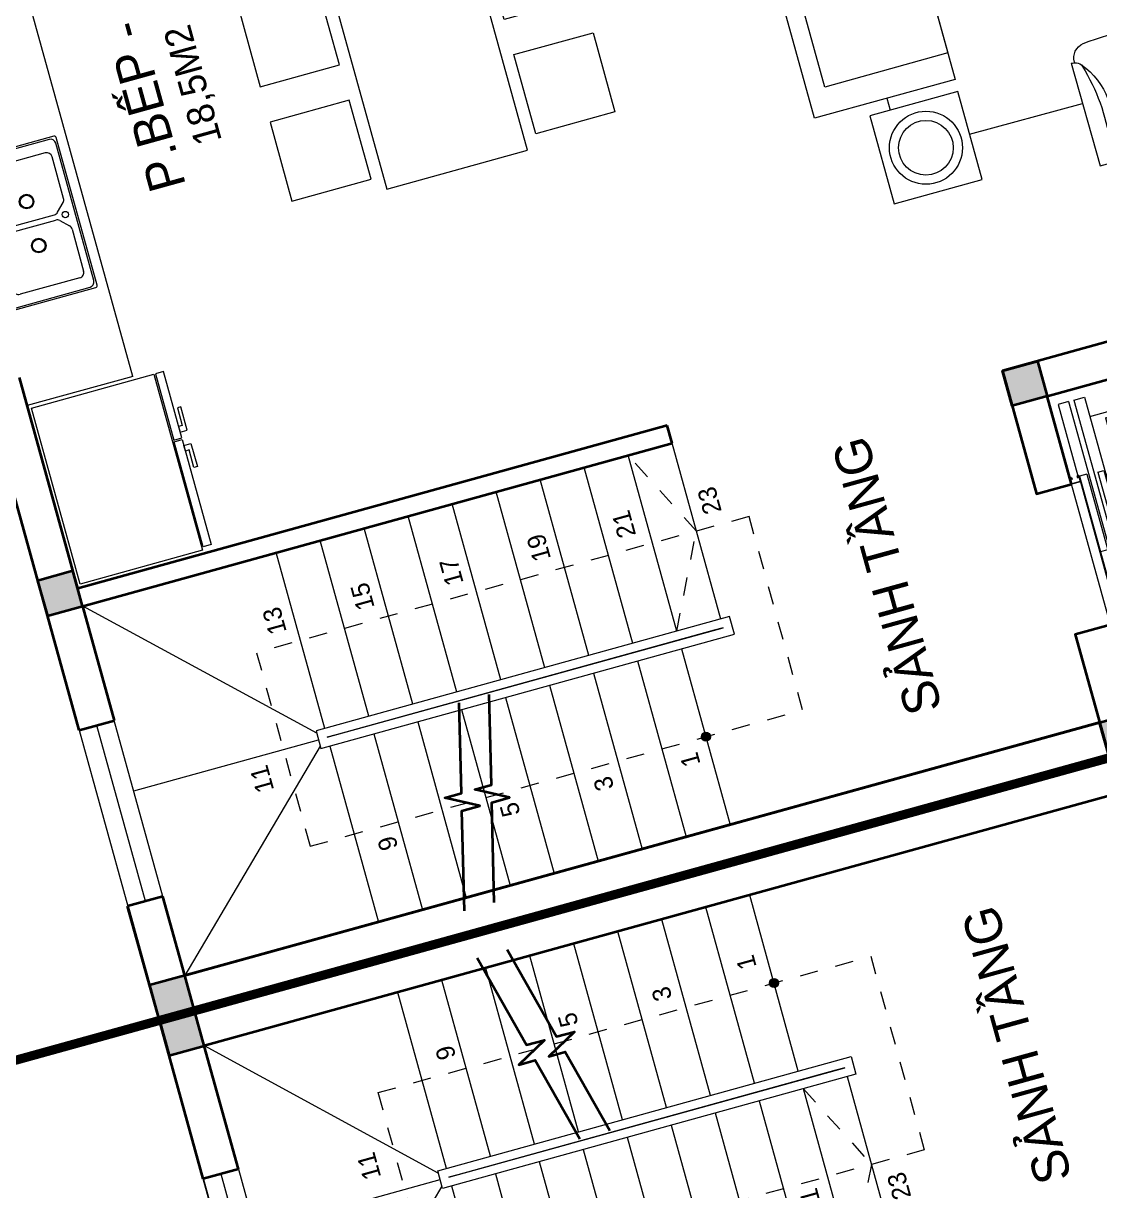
# Model space of a CAD drawing. Header units: metres. Extents: x 568336 to 569219, y 2065964 to 2066430.
# Drawn here: x 568526.39 to 568532.29, y 2066399.43 to 2066405.83 of the extents above; entities that cross this region are included whole.
import ezdxf

# ---------------------------------------------------------------- set-up
doc = ezdxf.new("R2010")
doc.units = ezdxf.units.M
doc.linetypes.add('HIDDEN', pattern=[0.375, 0.25, -0.125])
doc.linetypes.add('HIDDEN2', pattern=[0.1875, 0.125, -0.0625])
doc.layers.get('0').update_dxf_attribs({"linetype": 'CONTINUOUS'})
doc.layers.add('-AREA', color=2, linetype='CONTINUOUS', plot=False)
for name, color, linetype, lineweight in [('-CONCRETE', 1, 'CONTINUOUS', 35), ('-DIM', 9, 'CONTINUOUS', 13), ('-DOOR', 137, 'CONTINUOUS', 9), ('-FURNITURE', 46, 'CONTINUOUS', 9), ('-HATCH', 8, 'CONTINUOUS', 5), ('-KH', 143, 'CONTINUOUS', 13), ('-LINE1', 7, 'CONTINUOUS', 18), ('-LINE2', 252, 'CONTINUOUS', 9), ('-TEXT', 7, 'CONTINUOUS', 15), ('-WALL', 4, 'CONTINUOUS', 35), ('TEXT25', 2, 'CONTINUOUS', 13)]:
    doc.layers.add(name, color=color, linetype=linetype, lineweight=lineweight)
doc.layers.add('-RANH GIOI LO DAT', color=12, linetype='CONTINUOUS')
doc.styles.add('SVN_AVO_thuong', font='')
doc.styles.add('T1', font='', dxfattribs={"height": 200})
doc.styles.get('SVN_AVO_thuong').set_extended_font_data('SVN-Avo')
doc.styles.get('T1').set_extended_font_data('VNgeometric Light')

# ---------------------------------------------------------------- blocks, each defined once
blk = doc.blocks.new('X-5M-DH-2-CORE$0$A$C75E80C28')
at = {"layer": '-LINE2', "linetype": 'Continuous', "ltscale": 2}
for p, q in [((-510.0000099998433, -21.5000000000291), (-510.0000099998579, -50.60000000000582)), ((-506.8000099998899, -21.5000000000291), (-510.0000099998433, -21.5000000000291)), ((-506.8000099998899, -21.5000000000291), (-506.8000099999044, -50.60000000000582)), ((-456.2000100000296, -56.79999999998836), (-500.6000099999364, -56.80000000001746)), ((-456.2000100000441, -60), (-500.600009999951, -60.0000000000291)), ((-453.2000100000441, -63), (-453.2000100000296, -67)), ((-450.0000099998579, -63), (-450.0000099998433, -67)), ((450.0000100000616, -63), (450.0000100000761, -67)), ((453.200010000015, -63), (453.2000100000296, -67)), ((456.2000100000296, -56.79999999998836), (500.6000100000529, -56.79999999998836)), ((456.200010000015, -60), (500.6000100000383, -60)), ((506.8000100001227, -21.5), (510.0000100000761, -21.5)), ((506.8000100001227, -21.5), (506.8000100001082, -50.59999999997672)), ((510.0000100000761, -21.5), (510.0000100000616, -50.59999999997672)), ((-556.8000102631631, -112.4999999912397), (-560.0000102631166, -112.4999999912397)), ((-510.0000099998579, -108.5000000000291), (-510.0000099998433, -79.39999999999418)), ((-506.8000099999044, -108.5000000000291), (-506.8000099998899, -79.39999999999418)), ((-456.2000100000296, -70), (-500.6000099999364, -70.0000000000291)), ((-456.2000100000296, -73.19999999995343), (-500.6000099999364, -73.19999999998254)), ((456.2000100000296, -70), (500.6000100000529, -70)), ((456.2000100000296, -73.19999999995343), (500.6000100000529, -73.19999999995343)), ((456.800009736864, -112.4999999912397), (460.0000097368174, -112.4999999912397)), ((506.8000100001227, -108.5), (506.8000100001227, -79.39999999996508)), ((510.0000100000761, -108.5), (510.0000100000761, -79.39999999996508)), ((-731.0000002632733, -148.9999999649008), (730.9999997367267, -148.9999999649299)), ((-731.0000002698944, -1304.999999934109), (-731.0000002632733, -148.9999999649008)), ((-700.0000002632733, -178.9999999649008), (699.9999997367267, -178.9999999649299)), ((-700.0000002699089, -1224.999999934109), (-700.0000002632733, -178.9999999649008)), ((699.9999997300911, -1224.999999934109), (699.9999997367267, -178.9999999649299)), ((730.9999997301056, -1304.999999934109), (730.9999997367267, -148.9999999649299)), ((-700.0000002699089, -1224.999999934109), (-400.0000002699089, -1224.999999934138)), ((-400.0000002698944, -1304.999999934138), (-400.0000002699089, -1224.999999934138)), ((699.9999997300911, -1224.999999934109), (399.9999997300911, -1224.999999934109)), ((399.9999997301056, -1304.999999934109), (399.9999997300911, -1224.999999934109)), ((839.9999997301056, -1304.999999934109), (-840.0000002698944, -1304.999999934109)), ((-840.0000002698944, -1364.999999934109), (-840.0000002698944, -1304.999999934109)), ((424.9999997301056, -1308.999999934109), (-425.0000002698944, -1308.999999934109)), ((-425.0000002699089, -1342.999999934109), (-425.0000002698944, -1308.999999934109)), ((424.9999997300911, -1342.999999934109), (-425.0000002699089, -1342.999999934109)), ((-2.6989437174052e-07, -1308.999999934109), (-2.699089236557484e-07, -1342.999999934109)), ((424.9999997300911, -1342.999999934109), (424.9999997301056, -1308.999999934109)), ((839.9999997301056, -1364.999999934109), (839.9999997301056, -1304.999999934109)), ((839.9999997301056, -1364.999999934109), (-840.0000002698944, -1364.999999934109)), ((839.9999997301056, -1394.999999934109), (-840.0000002698944, -1394.999999934109)), ((-840.0000002698944, -1394.999999934109), (-840.0000002698944, -1454.999999934109)), ((429.9999997300911, -1405.999999934138), (-430.0000002699089, -1405.999999934109)), ((-430.0000002699089, -1405.999999934109), (-430.0000002698944, -1445.999999934109)), ((-2.699089236557484e-07, -1405.999999934109), (-2.6989437174052e-07, -1445.999999934109)), ((429.9999997300911, -1405.999999934138), (429.9999997301056, -1445.999999934138)), ((839.9999997301056, -1394.999999934109), (839.9999997301056, -1454.999999934109)), ((-840.0000002698944, -1454.999999934109), (-435.0000002698944, -1454.999999934109)), ((-435.0000002698944, -1449.999999934109), (-435.0000002699089, -1459.999999934109)), ((-435.0000002698944, -1449.999999934109), (-400.0000002698944, -1449.999999934138)), ((-435.0000002699089, -1459.999999934109), (-425.0000002699089, -1459.999999934109)), ((-433.4000002698012, -1451.599999934086), (-433.4000002698012, -1458.399999934074)), ((-433.4000002698012, -1451.599999934086), (-401.6000002697547, -1451.599999934086)), ((-433.4000002698012, -1458.399999934074), (-425.0000002698944, -1458.399999934074)), ((429.9999997301056, -1445.999999934138), (-430.0000002698944, -1445.999999934109)), ((-425.0000002698944, -1458.399999934074), (-425.0000002699089, -1459.999999934109)), ((-401.6000002697547, -1451.599999934086), (-401.6000002697256, -1498.399999934074)), ((399.9999997301056, -1449.999999934109), (-400.0000002698944, -1449.999999934138)), ((-400.0000002698944, -1449.999999934138), (-400.0000002698653, -1499.999999934138)), ((399.9999997301056, -1449.999999934109), (399.9999997301347, -1499.999999934109)), ((434.9999997301056, -1449.999999934109), (399.9999997301056, -1449.999999934109)), ((401.5999997301988, -1451.599999934086), (401.5999997302279, -1498.399999934074)), ((433.3999997302453, -1451.599999934086), (401.5999997301988, -1451.599999934086)), ((433.3999997302453, -1458.399999934074), (424.9999997301056, -1458.399999934074)), ((424.9999997301056, -1458.399999934074), (424.9999997301056, -1459.999999934109)), ((434.9999997301056, -1459.999999934109), (424.9999997301056, -1459.999999934109)), ((433.3999997302453, -1451.599999934086), (433.3999997302453, -1458.399999934074)), ((434.9999997301056, -1449.999999934109), (434.9999997301056, -1459.999999934109)), ((839.9999997301056, -1454.999999934109), (434.9999997301056, -1454.999999934109)), ((-435.0000002698653, -1489.999999934109), (-435.0000002698653, -1499.999999934109)), ((-435.0000002698653, -1489.999999934109), (-425.0000002698653, -1489.999999934109)), ((-435.0000002698653, -1499.999999934109), (-400.0000002698653, -1499.999999934138)), ((-433.4000002697721, -1491.599999934086), (-433.4000002697721, -1498.399999934074)), ((-433.4000002697721, -1491.599999934086), (-425.0000002698653, -1491.599999934086)), ((-433.4000002697721, -1498.399999934074), (-401.6000002697256, -1498.399999934074)), ((-425.0000002698653, -1489.999999934109), (-425.0000002698653, -1491.599999934086)), ((434.9999997301347, -1499.999999934109), (399.9999997301347, -1499.999999934109)), ((433.3999997302744, -1498.399999934074), (401.5999997302279, -1498.399999934074)), ((424.9999997301347, -1489.999999934109), (424.9999997301347, -1491.599999934086)), ((434.9999997301347, -1489.999999934109), (424.9999997301347, -1489.999999934109)), ((433.3999997302744, -1491.599999934086), (424.9999997301347, -1491.599999934086)), ((433.3999997302744, -1491.599999934086), (433.3999997302744, -1498.399999934074)), ((434.9999997301347, -1489.999999934109), (434.9999997301347, -1499.999999934109))]:
    blk.add_line(p, q, dxfattribs=at)
for points in [[(-450.0000000000146, 0), (-450, -130), (450, -130), (449.9999999999854, 0)], [(-200, -29), (200.0000000001164, -29), (200.0000000001164, -101), (-200, -101)], [(-36.0000002632587, -583.9999999649008), (35.9999997367413, -583.9999999649008), (35.99999973675585, -983.9999999649008), (-36.00000026324415, -983.9999999649008)]]:
    blk.add_lwpolyline(points, close=True, dxfattribs=at)
for points in [[(-780.0000002632587, -788.9999999649008), (-751.0000002632587, -788.9999999649299, 0.414213562373095), (-750.0000002632733, -787.9999999649008), (-750.0000002632587, -783.9999999649008), (-750.0000002632587, -779.9999999649008, 0.414213562373095), (-751.0000002632733, -778.9999999649299), (-780.0000002632733, -778.9999999649881, -0.2569775838576673), (-784.1207396915852, -781.9399999648449), (-797.9000002631656, -781.939999964874, -0.414213562373095), (-800.9000002631656, -778.939999964874), (-804.0000002632587, -749.4999999649008, 0.414213562373095), (-807.0000002632587, -746.4999999649008), (-812.0000002632587, -746.4999999649008), (-812.0000002632587, -783.9999999649008), (-812.0000002632587, -821.4999999649008), (-807.0000002632587, -821.4999999649008, 0.414213562373095), (-804.0000002632587, -818.4999999649008), (-800.9000002631656, -789.0599999648693, -0.414213562373095), (-797.9000002631656, -786.0599999648693), (-784.1207396915852, -786.0599999648402, -0.2569775838576673), (-780.0000002632587, -788.9999999647553)], [(779.9999997367413, -788.9999999649299), (750.9999997367413, -788.9999999649008, -0.414213562373095), (749.9999997367267, -787.9999999649299), (749.9999997367413, -783.9999999649299), (749.9999997367413, -779.9999999649299, -0.414213562373095), (750.9999997367267, -778.9999999649008), (779.9999997368432, -778.9999999650172, 0.2569775838576673), (784.1207391653006, -781.939999964874), (797.899999736881, -781.9399999648449, 0.414213562373095), (800.899999736881, -778.9399999648449), (803.9999997367413, -749.4999999649008, -0.414213562373095), (806.9999997367413, -746.4999999649008), (811.9999997367413, -746.4999999649008), (811.9999997367413, -783.9999999649008), (811.9999997367413, -821.4999999649008), (806.9999997367413, -821.4999999649008, -0.414213562373095), (803.9999997367413, -818.4999999649008), (800.899999736881, -789.0599999648402, 0.414213562373095), (797.899999736881, -786.0599999648402), (784.1207391653006, -786.0599999648693, 0.2569775838576672), (779.9999997368577, -788.9999999647844)]]:
    blk.add_lwpolyline(points, format="xyb", dxfattribs=at)
for centre, radius, start, end in [((-500.600009999951, -50.60000000000582), 9.400000000001475, 180, 270), ((-500.600009999951, -50.60000000000582), 6.200000000004374, 180, 270), ((-456.2000100000441, -63), 6.19999999999713, 0, 90), ((-456.2000100000441, -63), 3.000000000000045, 0, 90), ((456.200010000015, -63), 6.19999999999713, 90, 180), ((456.200010000015, -63), 3.000000000000045, 90, 180), ((500.6000100000383, -50.59999999997672), 6.200000000004374, 270, 0), ((500.6000100000383, -50.59999999997672), 9.400000000001475, 270, 0), ((-500.6000099999364, -79.39999999999418), 9.399999999997844, 90, 180), ((-500.6000099999364, -79.39999999999418), 6.19999999999734, 90, 180), ((-456.2000100000296, -67), 6.20000000000076, 270, 0), ((-456.2000100000296, -67), 2.999999999999834, 270, 0), ((456.2000100000296, -67), 6.20000000000076, 180, 270), ((456.2000100000296, -67), 2.999999999999834, 180, 270), ((500.6000100000529, -79.39999999996508), 9.399999999997844, 0, 90), ((500.6000100000529, -79.39999999996508), 6.19999999999734, 0, 90)]:
    blk.add_arc(centre, radius, start, end, dxfattribs=at)
blk = doc.blocks.new('A$C5C575821')
at = {"layer": '-CONCRETE'}
h = blk.add_hatch(color=256, dxfattribs=at)
h.dxf.hatch_style = 1
h.paths.add_polyline_path([(-0.00237559899687767, 200.0000000000146), (-0.00237559899687767, 1.455191522836685e-11), (199.9976244010031, 1.455191522836685e-11), (199.9976244010031, 200.0000000000146)])
blk.add_lwpolyline([(-0.00237559899687767, 1.455191522836685e-11), (199.9976244010031, 1.455191522836685e-11), (199.9976244010031, 200.0000000000146), (-0.00237559899687767, 200.0000000000146)], close=True, dxfattribs=at)
blk = doc.blocks.new('A$C3F71457E')
at = {"layer": '-CONCRETE'}
blk.add_lwpolyline([(-8.760252967476845e-09, -100.0000002632005), (0, 400), (-1500, 400.0000000000582), (-1500.00000001755, -1399.999999999942), (-1.754960976541042e-08, -1400), (-7.895869202911854e-08, -900.0000002632005), (199.9999999912397, -900.0000002982852), (199.9999999824504, -1600), (-1700.00000001755, -1600), (-1700, 600), (200, 600), (199.9999999912397, -100.0000002982852), (6.140908226370811e-08, -100.0000002632005)], dxfattribs=at)
at = {"layer": '-LINE1'}
blk.add_line((-7.895869202911854e-08, -900.0000002632005), (-8.760252967476845e-09, -100.0000002632005), dxfattribs=at)
at = {"layer": '-WALL'}
for p in [(-1699.997624401003, 399.9999999999854), (0.00237559899687767, 399.9999999999854), (-1699.997624401081, -1599.999999999959), (0.002375601565972829, -1600.000000021305)]:
    blk.add_blockref('A$C5C575821', p, dxfattribs=at)
at = {"color": 2, "rotation": 90}
blk.add_blockref('X-5M-DH-2-CORE$0$A$C75E80C28', (-1500.00000000876, -499.9999999999418), dxfattribs=at)
blk = doc.blocks.new('A$C55AD6C8F')
at = {"ltscale": 3}
for p, q in [((-750, 623.9554341743351), (-750, 1000.000000000058)), ((-750, 1000.000000000058), (-704.3477934409166, 1000.000000000058)), ((-704.3477934409166, 1000.000000000058), (-704.3477934409166, 623.9554341743351)), ((0, 1000), (-695.2173631351907, 1000.000000000058)), ((-695.2173631351907, 1000.000000000058), (-695.2173631351907, 5.820766091346741e-11)), ((0, 0), (0, 1000)), ((-704.3477934409166, 623.9554341743351), (-749.9999999999418, 623.9554341743351)), ((-750, 613.395983129798), (-750, 17.63542316207895)), ((-704.3477934409166, 613.395983129798), (-749.9999999999418, 613.3959831297398)), ((-704.3477934409166, 17.63542316207895), (-704.3477934409166, 613.395983129798)), ((-750, 17.63542316207895), (-704.3477934409166, 17.63542316207895)), ((-695.2173631351907, 5.820766091346741e-11), (0, 0))]:
    blk.add_line(p, q, dxfattribs=at)
at = {"ltscale": 3, "elevation": -2.790667130434782e-09}
for points in [[(-750.0000000003492, 688.433921672462), (-750.0000000003492, 656.9339216743247), (-790.097850547405, 656.9339216743247), (-790.097850547405, 788.4142628387199), (-770.7718286834424, 788.4142628387199), (-770.7718286834424, 688.433921672462)], [(-750.0000000003492, 548.917495631671), (-750.0000000003492, 580.4174956298084), (-790.097850547405, 580.4174956298084), (-790.097850547405, 448.9371544654132), (-770.7718286834424, 448.9371544654132), (-770.7718286834424, 548.917495631671)]]:
    blk.add_lwpolyline(points, close=True, dxfattribs=at)
blk = doc.blocks.new('A$C14986441')
at = {"ltscale": 3}
for p, q in [((-250.0000004096655, 420.0579938191804), (-250.0000000046566, -419.9420061808196)), ((239.9999995855615, 430.0579940553871), (-240.0000004144385, 430.0579938240116)), ((249.9999999953434, -419.9420059388503), (249.9999995903345, 420.0579940611497)), ((-200.0000003639143, 325.0579938432784), (-200.0000002492452, 87.48440071480582)), ((169.9999996216502, 355.0579940216267), (-170.0000003783498, 355.0579938577721)), ((199.9999997507548, 87.48440090671647), (199.9999996360857, 325.0579940361204)), ((-191.2132036748226, 66.27119728422258), (-148.7867967832135, 23.84479043312604)), ((148.7867963454919, 23.84479057660792), (191.213203196472, 66.27119746763492)), ((-127.5735933431424, 15.05799387820298), (127.5735929142684, 15.05799400119577)), ((-191.2132036109688, -66.15520958823618), (-148.7867967602797, -23.72880269627785)), ((-127.5735933287069, -14.94200612179702), (127.5735929288203, -14.94200599880423)), ((148.7867963684257, -23.72880255279597), (191.2132032602094, -66.15520940389251)), ((-200.0000000505825, -324.9420061567216), (-200.0000001650769, -87.36841302824905)), ((199.9999998349231, -87.36841283540707), (199.9999999494175, -324.9420059638796)), ((169.9999999639113, -354.9420059783733), (-170.0000000360887, -354.9420061422279)), ((-240, -429.9420061759884), (240, -429.9420059446129))]:
    blk.add_line(p, q, dxfattribs=at)
blk.add_lwpolyline([(239.9999999807333, -389.9420059446129), (239.99999960477, 390.0579940553871, 0.414213562373095), (209.9999995903345, 420.0579940408934), (-210.0000004096655, 420.0579938384471, 0.414213562373095), (-240.00000039523, 390.0579938240116), (-240.0000000192667, -389.9420061759884, 0.414213562373095), (-210.0000000046566, -419.9420061615529), (209.9999999953434, -419.9420059591066, 0.414213562373095)], format="xyb", close=True, dxfattribs=at)
for centre, radius in [((-2.675224095582962e-07, 125.0579939396703), 40), ((-2.675224095582962e-07, 125.0579939396703), 35), ((-185.5000002072193, 0.05799385026330128), 17.5), ((185.4999997927807, 0.05799402913544327), 17.5), ((-1.469743438065052e-07, -124.9420060603297), 40), ((-1.469743438065052e-07, -124.9420060603297), 35)]:
    blk.add_circle(centre, radius, dxfattribs=at)
for centre, radius, start, end in [((-240.0000004096655, 420.0579938240116), 10, 90.00000002668041, 180.0000000266804), ((239.9999995903345, 420.0579940553871), 10, 2.668042644536231e-08, 90.00000002668041), ((-170.0000003639143, 325.0579938577721), 30, 90.00000002668041, 180.0000000266804), ((169.9999996360857, 325.0579940216267), 30, 2.668042644536231e-08, 90.00000002668041), ((-170.0000002492452, 87.48440073023085), 30, 180.0000000266804, 225.0000000235824), ((169.9999997507548, 87.48440089315409), 30, 315.0000000235823, 2.668042644536231e-08), ((-127.5735933576361, 45.05799387820298), 30, 225.0000000235824, 270.0000000266804), ((127.5735928997747, 45.05799400119577), 30, 270.0000000266804, 315.0000000235823), ((-127.5735933142714, -44.94200612179702), 30, 90.00000002668041, 135.0000000235824), ((127.5735929432558, -44.94200599880423), 30, 45.00000002358239, 90.00000002668041), ((-170.0000001650769, -87.36841301375534), 30, 135.0000000235824, 180.0000000266804), ((169.9999998349231, -87.36841284896946), 30, 2.668042644536231e-08, 45.00000002358239), ((-170.0000000505825, -324.9420061422279), 30, 180.0000000266804, 270.0000000266804), ((169.9999999494175, -324.9420059783733), 30, 270.0000000266804, 2.668042644536231e-08), ((-240.0000000046566, -419.9420061759884), 10, 180.0000000266804, 270.0000000266804), ((239.9999999953434, -419.9420059446129), 10, 270.0000000266804, 2.668042644536231e-08)]:
    blk.add_arc(centre, radius, start, end, dxfattribs=at)
blk = doc.blocks.new('ghe11asdsdsdsd')
at = {"layer": '-FURNITURE', "ltscale": 5}
for p, q in [((-454.1512245237245, 641.9073886275291), (-454.093361600535, -60.42008052262099)), ((446.9845405295782, 642.5119281820953), (445.2090906954836, -59.49456913078757)), ((339.4434767446655, 74.7769195077999), (-347.9447826922697, 73.86721415390639)), ((445.2090906954836, -59.49456913078757), (-454.093361600535, -60.42008052262099))]:
    blk.add_line(p, q, dxfattribs=at)
for centre, radius, start, end in [((-329.6609394550032, 640.4347183164282), 102.5030657496747, 97.790878171796, 180.4720192216976), ((13.76703277978231, -3057.035900902003), 3815.794779152998, 85.15051378916075, 95.37323135559144), ((322.4963123202615, 643.5363927781655), 102.5030657496747, 359.5521671507362, 82.23330821456577), ((-556.8192392717756, 172.0380743239075), 480.9551723817158, 73.62802494144414, 77.67439557183955), ((-435.3449582978792, 585.5188594441861), 49.99999999999999, 17.29045382422632, 73.62802494144414), ((428.017340289487, 586.1773279104382), 49.99999999999999, 106.2083736517696, 162.5459446768903), ((548.310481298744, 172.35137315467), 480.9551723817158, 102.1620030057203, 106.2083736517696), ((-752.7215750947944, 311.3200961878028), 469.2846926992153, 329.6029749418909, 39.82713105222346), ((-1717.077797784907, 235.4868877488407), 1378.639231958857, 353.2676599931669, 15.34770349738529), ((744.7327549548354, 311.2790322922665), 469.2468948897888, 140.0381535895592, 210.2652298418676), ((1708.833027020766, 233.2264510887835), 1378.526022415482, 164.5192846221356, 186.6002375866197), ((-1.445652381749824, -1576.057105405802), 1730.279692069412, 79.6029490361376, 100.5814174655623)]:
    blk.add_arc(centre, radius, start, end, dxfattribs=at)
blk = doc.blocks.new('GHE600')
at = {"layer": '-FURNITURE'}
for p, q in [((269949.5421851056, 8709.741290517763), (270649.5421851056, 8709.74129051782)), ((269949.5421851289, 8043.074623851076), (270649.5421851289, 8043.074623851135))]:
    blk.add_line(p, q, dxfattribs=at)
for points in [[(270145.5337149384, 9594.84705863762), (270145.5337150262, 10094.84705863762), (270645.5337150262, 10094.84705854984), (270645.5337149384, 9594.847058549843)], [(269849.5421851288, 9526.40795718442), (270649.5421851288, 9526.407957184478), (270649.5421851639, 7226.407957184478), (269849.5421851639, 7226.40795718442)], [(269949.5421851288, 9376.40795718442), (270649.5421851288, 9376.407957184478), (270649.5421851639, 7376.407957184478), (269949.5421851639, 7376.40795718442)], [(270145.5337145109, 7157.96885590817), (270145.5337144231, 6657.96885590817), (270645.5337144231, 6657.968855820392), (270645.5337145109, 7157.968855820392)]]:
    blk.add_lwpolyline(points, close=True, dxfattribs=at)
at = {"layer": '-FURNITURE', "elevation": -1.348764000838661e-08}
for points in [[(271286.9253059005, 9830.321753277356), (270645.53371498, 9832.18215255058)], [(272037.8126997925, 6909.345592938189), (272633.6221192031, 6907.537773812626), (272633.6585346201, 9823.095600669185), (272037.874818299, 9826.334833337169)], [(270262.0588059474, 9594.847058617102), (270262.0583521723, 9526.40795718442)], [(270262.0260181179, 7226.40795718439), (270262.0255643428, 7157.968855887651)], [(270645.5337144685, 6916.624135324557), (271286.6504318018, 6913.272511655086)]]:
    blk.add_lwpolyline(points, dxfattribs=at)
at = {"layer": '-FURNITURE'}
for centre, radius in [((270395.5337149822, 9844.847058593674), 200), ((270395.5337149822, 9844.847058593674), 150), ((270395.5337144671, 6907.968855864223), 200), ((270395.5337144671, 6907.968855864223), 150)]:
    blk.add_circle(centre, radius, dxfattribs=at)
at = {"layer": '-FURNITURE', "extrusion": (0, 0, -1)}
blk.add_ellipse((271661.9002663364, 8365.294462872116), major_axis=(3.669220623812561e-13, 749.5763598198391), ratio=0.5899940615450746, dxfattribs=at)
at = {"layer": '-FURNITURE', "zscale": 0.83397927038413}
for p, xscale, yscale, rotation in [((271659.4476334748, 10145.29901697894, -5.948631914765009e-09), 0.83397927038413, 0.83397927038413, 179.9447021404027), ((271659.4476334748, 6607.516897389956, -5.948631914765009e-09), -0.8339792703841301, 0.8339792703841301, 0.05529785959737722)]:
    blk.add_blockref('ghe11asdsdsdsd', p, dxfattribs=dict(at, xscale=xscale, yscale=yscale, rotation=rotation))
blk = doc.blocks.new('A$C2896516a')
for points in [[(75, 1385.934425984509), (525, 1385.934425905347), (525.0000000782311, 1835.934425905347), (75.0000000782311, 1835.934425984509), (75, 1385.934425984509)], [(725, 1385.934425870422), (1175, 1385.934425792191), (1175.000000078231, 1835.934425792191), (725.0000000782311, 1835.934425870422), (725, 1385.934425870422)], [(1375, 1385.934425753978), (1825, 1385.934425675747), (1825.000000078231, 1835.934425675747), (1375.000000078231, 1835.934425753978), (1375, 1385.934425753978)], [(75, 450), (525, 450.0000000791624), (525.0000000782311, 7.916241884231567e-08), (75.0000000782311, 0), (75, 450)], [(725, 450.000000114087), (1175, 450.0000001923181), (1175.000000078231, 1.923181116580963e-07), (725.0000000782311, 1.140870153903961e-07), (725, 450.000000114087)], [(1375, 450.0000002305314), (1825, 450.0000003087625), (1825.000000078231, 3.087625373154879e-07), (1375.000000078231, 2.305314410477877e-07), (1375, 450.0000002305314)]]:
    blk.add_lwpolyline(points)
blk.add_lwpolyline([(0, 517.9672129922546), (1900, 517.9672129922546), (1900, 1317.967212992255), (0, 1317.967212992255)], close=True)
blk = doc.blocks.new('M12-T2')
at = {"layer": '-HATCH', "true_color": 0x8c8896}
h = blk.add_hatch(color=252, dxfattribs=at)
h.dxf.hatch_style = 1
edge = h.paths.add_edge_path()
edge.add_arc((195098.4284226837, -490388.7903344739), 24.62566289535607, 0, 360)
at = {"layer": '-DOOR'}
blk.add_line((195048.2794033083, -487188.9447288367), (196048.2550973866, -487188.7935316942), dxfattribs=at)
blk.add_lwpolyline([(196048.255097369, -487088.7935311731), (195048.2550973301, -487088.7773825907), (195048.255097365, -487288.7773836328), (196048.2550974042, -487288.7935322152)], close=True, dxfattribs=at)
at = {"layer": '-FURNITURE'}
for q in [(197838.4567522922, -487288.764820207), (201198.1142233742, -487888.7648202071)]:
    blk.add_line((197838.4567522922, -487888.7648202074), q, dxfattribs=at)
at = {"layer": '-KH', "linetype": 'HIDDEN2', "ltscale": 5}
blk.add_lwpolyline([(196198.4776283996, -488138.8510620252), (195098.4430975622, -488138.8510620252), (195098.4430975622, -490938.8065456547), (196198.4776283996, -490938.8065456547)], close=True, dxfattribs=at)
blk.add_lwpolyline([(195698.4923032776, -490388.8138828786), (196198.5069781565, -490638.8138828786), (196698.5216530345, -490388.8138828786)], dxfattribs=at)
at = {"layer": '-KH'}
blk.add_circle((195098.4284226837, -490388.7903344739), 24.62566289535607, dxfattribs=at)
at = {"layer": '-LINE1'}
for p, q in [((195611.2547963134, -488338.8065456548), (194598.4632194517, -487288.8202753511)), ((195648.4603629808, -487288.8512328399), (195648.4603629808, -488338.8065456548)), ((195685.6843362576, -488338.8065456547), (196698.5069780536, -487288.8202753387))]:
    blk.add_line(p, q, dxfattribs=at)
at = {"layer": '-LINE1', "lineweight": 18}
for p, q in [((195598.4430975622, -488388.790334473), (194598.4137478053, -488388.790334473)), ((195598.4430975619, -488638.790334473), (194598.4137478051, -488638.790334473)), ((195698.4776283999, -488638.8065456547), (196698.5069781567, -488638.8065456547)), ((195598.4430975624, -488888.790334473), (194598.4137478055, -488888.790334473)), ((195698.4776283994, -488888.8065456547), (196698.5069781563, -488888.8065456547)), ((195598.4430975624, -489138.790334473), (194598.4137478055, -489138.790334473)), ((195698.4776283994, -489138.8065456547), (196698.5069781563, -489138.8065456547)), ((195598.4430975624, -489388.790334473), (194598.4137478055, -489388.790334473)), ((195698.4776283994, -489388.8065456547), (196698.5069781563, -489388.8065456547)), ((195598.4430975624, -489638.790334473), (194598.4137478055, -489638.790334473)), ((195698.4776283994, -489638.8065456547), (196698.5069781563, -489638.8065456547)), ((195598.4430975624, -489888.790334473), (194598.4137478055, -489888.790334473)), ((195698.4776283994, -489888.8065456547), (196698.5069781563, -489888.8065456547)), ((195598.4430975617, -490138.790334473), (194598.4137478048, -490138.790334473)), ((195698.4776284001, -490138.8065456547), (196698.506978157, -490138.8065456547)), ((195598.4430975622, -490388.790334473), (194598.4137478053, -490388.790334473)), ((195698.4776283996, -490388.8065456547), (196698.5069781565, -490388.8065456547)), ((195698.4776283996, -490638.8065456547), (196698.5069781565, -490638.8065456547))]:
    blk.add_line(p, q, dxfattribs=at)
for points in [[(195698.4776283996, -488338.8065456548), (195598.4430975622, -488338.8065456548), (195598.4430975622, -490688.8065456547), (195698.4776283996, -490688.8065456547)], [(195648.4776283996, -488438.8065456548), (195648.4776283996, -488388.8065456548), (195648.4430975622, -490638.8065456547), (195648.4776283996, -490588.8065456547)]]:
    blk.add_lwpolyline(points, close=True, dxfattribs=at)
at = {"layer": '-LINE1'}
blk.add_lwpolyline([(195698.4776283996, -488388.8065456548), (196698.5069780934, -488388.8065456266)], dxfattribs=at)
at = {"layer": '-RANH GIOI LO DAT', "linetype": 'HIDDEN', "ltscale": 10, "const_width": 50.00000000000002}
blk.add_lwpolyline([(200413.1609008312, -503107.2375879288), (205398.2550961971, -497721.4450850487), (205398.2550969124, -485088.7648229599), (194398.2550973892, -485088.7648229599), (194398.255096674, -503572.7263979912)], close=True, dxfattribs=at)
at = {"layer": '-WALL'}
for p, q in [((194398.255097369, -487088.764820207), (195048.2550973648, -487087.3806274876)), ((194398.255097369, -487088.7648202071), (195048.2550973649, -487088.6990452894)), ((194398.2550970954, -500984.2426621583), (194398.255097369, -487088.7648202071)), ((195048.2550973648, -487287.3806273961), (195048.2550973649, -487087.3806274876)), ((196047.9930512539, -487088.8512328477), (197998.3119462797, -487088.7952195163)), ((196047.9930512539, -487088.8512328477), (196047.9930512616, -487288.8512327562)), ((194598.255097369, -487286.7002536404), (194598.2550974343, -492488.8510620401)), ((194598.255097369, -487288.764820207), (195048.2550973648, -487287.3806274876)), ((194598.2550972548, -492488.8510620401), (194598.2550973647, -487288.7648202071)), ((196047.9930512616, -487288.8512328477), (196698.4567522921, -487288.7648202071)), ((196698.4567522921, -487288.7648202071), (196698.4567522937, -490638.8065456546)), ((196798.4567522921, -490638.8065456547), (196798.4567522921, -487288.7648202071)), ((196798.4567522921, -487288.7648202071), (197998.3119462796, -487288.764820207)), ((196698.4567522937, -490638.8065456547), (196798.4567522921, -490638.8065456547))]:
    blk.add_line(p, q, dxfattribs=at)
for points in [[(194531.4224001746, -488859.1936479732), (195063.8757686311, -488992.303083358), (195063.8757686311, -489093.5687865861), (195157.2267191022, -488921.9137363652), (195157.2267191022, -489015.6401360389), (195637.5686826076, -489135.7221025389)], [(194531.4224001746, -489029.2367009115), (195063.8757686311, -489162.3461362963), (195063.8757686311, -489263.6118395244), (195157.2267191022, -489091.9567893035), (195157.2267191022, -489185.6831889772), (195637.5686826076, -489305.7651554772)]]:
    blk.add_lwpolyline(points, dxfattribs=at)
at = {"layer": '-DOOR', "rotation": 270}
blk.add_blockref('GHE600', (190979.3754199285, -222015.4892346209), dxfattribs=at)
at = {"layer": '-FURNITURE', "xscale": -1, "rotation": 270}
blk.add_blockref('A$C55AD6C8F', (196818.4567522921, -487307.8491327102), dxfattribs=at)
at = {"layer": '-FURNITURE', "rotation": 270}
blk.add_blockref('A$C14986441', (198791.3960370959, -487583.1395501949), dxfattribs=at)
at = {"layer": '-FURNITURE'}
blk.add_blockref('A$C2896516a', (198456.0648416502, -490821.0081830891), dxfattribs=at)
at = {"layer": '-WALL'}
for p in [(194398.2550971433, -487288.1056113085), (196698.4567520769, -487288.1056113073)]:
    blk.add_blockref('A$C5C575821', p, dxfattribs=at)
at = {"layer": '-WALL', "xscale": -1, "rotation": 270}
blk.add_blockref('A$C3F71457E', (195998.255097369, -492688.8510620251), dxfattribs=at)
at = {"layer": '-TEXT', "style": 'T1'}
for s, p in [('11', (195448.583808134, -488032.1679926647)), ('13', (196265.5616657619, -488329.7551514026)), ('9', (194962.5304381371, -488602.6484722472)), ('15', (196265.5763406401, -488829.7551514166)), ('5', (194962.5157632587, -489297.596465639)), ('17', (196265.5763406401, -489335.4003799091)), ('3', (194962.5157632587, -489830.2927485357)), ('19', (196265.5763406401, -489831.7420358788)), ('1', (194962.5157632587, -490321.9283490051)), ('21', (196265.5763406401, -490315.5859183733)), ('23', (196265.5763406401, -490802.5810293098))]:
    blk.add_text(s, height=100, rotation=359.9999999899487, dxfattribs=at).set_placement(p)
at = {"layer": 'TEXT25'}
for s, height, rotation, style, p in [('P.BẾP - ĂN', 200, 359.9999999899488, 'SVN_AVO_thuong', (198769.6724756041, -488449.6612019545)), ('18,5M2', 150, 1.005123984043621e-08, 'T1', (198953.5398718835, -488704.738182125)), ('SẢNH TẦNG', 200, 359.9999999899487, 'SVN_AVO_thuong', (194903.3835200493, -491679.0514792555))]:
    blk.add_text(s, height=height, rotation=rotation, dxfattribs=dict(at, style=style)).set_placement(p)
blk = doc.blocks.new('M34-T2')
at = {"layer": '-HATCH', "true_color": 0x8c8896}
h = blk.add_hatch(color=252, dxfattribs=at)
h.dxf.hatch_style = 1
edge = h.paths.add_edge_path()
edge.add_arc((201925.2652361632, -1154755.151269704), 24.62566289535607, 0, 360)
at = {"layer": '-AREA'}
blk.add_lwpolyline([(202625.2799110389, -1166322.951534476), (199816.9077019264, -1166322.95153449), (199816.9077019298, -1165119.363444855), (195625.2799107863, -1165119.363444794), (195625.2799109521, -1162155.631701051), (194625.4734486872, -1162155.631701051), (194625.2736803276, -1156655.630916618), (195625.2750018382, -1156655.630916618), (195625.2799109641, -1151455.138317821), (202625.2799109615, -1151455.138317823)], close=True, dxfattribs=at)
at = {"layer": '-DOOR'}
blk.add_lwpolyline([(201125.2679710536, -1151455.138317823), (201725.2799109615, -1151455.138317823), (201725.2799109615, -1151655.138317823), (201125.2679710536, -1151655.138317823)], close=True, dxfattribs=at)
blk.add_lwpolyline([(201725.2799109615, -1151555.138317823), (201125.2753368944, -1151555.18249369)], dxfattribs=at)
at = {"layer": '-KH', "linetype": 'HIDDEN2', "ltscale": 5}
blk.add_lwpolyline([(200825.2160304473, -1152505.211997255), (201925.2505612847, -1152505.211997255), (201925.2505612847, -1155305.167480885), (200825.2160304473, -1155305.167480885)], close=True, dxfattribs=at)
blk.add_lwpolyline([(201325.2013555693, -1154755.174818109), (200825.1866806904, -1155005.174818109), (200325.1720058124, -1154755.174818109)], dxfattribs=at)
at = {"layer": '-KH'}
blk.add_circle((201925.2652361632, -1154755.151269704), 24.62566289535607, dxfattribs=at)
at = {"layer": '-LINE1'}
for p, q in [((201338.0093225893, -1152705.167480885), (200325.1866807933, -1151655.181210569)), ((201375.2332958661, -1151655.21216807), (201375.2332958661, -1152705.167480885)), ((201412.4388625335, -1152705.167480885), (202425.2304393952, -1151655.181210581))]:
    blk.add_line(p, q, dxfattribs=at)
at = {"layer": '-LINE1', "lineweight": 18}
for p, q in [((201425.2505612847, -1152755.151269703), (202425.2799110416, -1152755.151269703)), ((201325.216030447, -1153005.167480885), (200325.1866806902, -1153005.167480885)), ((201425.2505612849, -1153005.151269703), (202425.2799110418, -1153005.151269703)), ((201325.2160304475, -1153255.167480885), (200325.1866806906, -1153255.167480885)), ((201425.2505612845, -1153255.151269703), (202425.2799110414, -1153255.151269703)), ((201325.2160304475, -1153505.167480885), (200325.1866806906, -1153505.167480885)), ((201425.2505612845, -1153505.151269703), (202425.2799110414, -1153505.151269703)), ((201325.2160304475, -1153755.167480885), (200325.1866806906, -1153755.167480885)), ((201425.2505612845, -1153755.151269703), (202425.2799110414, -1153755.151269703)), ((201325.2160304475, -1154005.167480885), (200325.1866806906, -1154005.167480885)), ((201425.2505612845, -1154005.151269703), (202425.2799110414, -1154005.151269703)), ((201325.2160304475, -1154255.167480885), (200325.1866806906, -1154255.167480885)), ((201425.2505612845, -1154255.151269703), (202425.2799110414, -1154255.151269703)), ((201325.2160304468, -1154505.167480885), (200325.1866806899, -1154505.167480885)), ((201425.2505612852, -1154505.151269703), (202425.2799110421, -1154505.151269703)), ((201325.2160304473, -1154755.167480885), (200325.1866806904, -1154755.167480885)), ((201425.2505612847, -1154755.151269703), (202425.2799110416, -1154755.151269703)), ((201325.2160304473, -1155005.167480885), (200325.1866806904, -1155005.167480885))]:
    blk.add_line(p, q, dxfattribs=at)
for points in [[(201325.2160304473, -1152705.167480885), (201425.2505612847, -1152705.167480885), (201425.2505612847, -1155055.167480885), (201325.2160304473, -1155055.167480885)], [(201375.2160304473, -1152805.167480885), (201375.2160304473, -1152755.167480885), (201375.2505612847, -1155005.167480885), (201375.2160304473, -1154955.167480885)]]:
    blk.add_lwpolyline(points, close=True, dxfattribs=at)
at = {"layer": '-LINE1'}
blk.add_lwpolyline([(201325.2160304473, -1152755.167480885), (200325.1866807535, -1152755.167480857)], dxfattribs=at)
at = {"layer": '-RANH GIOI LO DAT', "linetype": 'HIDDEN', "ltscale": 10, "const_width": 50.00000000000003}
blk.add_lwpolyline([(202625.2799110413, -1167939.099892139), (202625.2799110413, -1149455.138317585), (193625.2799105644, -1149455.138317347), (193625.279910326, -1168635.60278511)], close=True, dxfattribs=at)
at = {"layer": '-WALL'}
for p, q in [((201725.2799109615, -1151455.138317823), (202625.2799109615, -1151455.138317823)), ((201725.2799109615, -1151655.138317823), (201725.2799109615, -1151455.138317823)), ((202625.2799110411, -1165531.923712251), (202625.2799110413, -1151455.138317902)), ((201725.2799109615, -1151655.138317823), (202425.2799109615, -1151655.138317823))]:
    blk.add_line(p, q, dxfattribs=at)
at = {"layer": '-WALL', "linetype": 'Continuous', "ltscale": 10}
for p, q in [((202425.2799110413, -1153655.138318345), (202425.2799110413, -1151655.1383179)), ((202425.279911041, -1156955.138317142), (202425.2799110413, -1153655.138318345))]:
    blk.add_line(p, q, dxfattribs=at)
at = {"layer": '-WALL'}
for points in [[(202492.2712586722, -1153225.554583204), (201959.8178902158, -1153358.664018588), (201959.8178902158, -1153459.929721816), (201866.4669397447, -1153288.274671596), (201866.4669397447, -1153382.001071269), (201386.1249762393, -1153502.083037769)], [(202492.2712586722, -1153395.597636142), (201959.8178902158, -1153528.707071526), (201959.8178902158, -1153629.972774755), (201866.4669397447, -1153458.317724534), (201866.4669397447, -1153552.044124207), (201386.1249762393, -1153672.126090707)]]:
    blk.add_lwpolyline(points, dxfattribs=at)
blk.add_blockref('A$C5C575821', (202425.2822866403, -1151655.1383179), dxfattribs=at)
at = {"layer": '-TEXT', "style": 'T1'}
for s, p in [('11', (201475.1098507129, -1152398.528927912)), ('9', (201999.258458805, -1152969.009407488)), ('5', (201994.5112289216, -1153663.957400881)), ('3', (201994.5112289216, -1154196.653683778)), ('21', (200639.0696991592, -1154681.946853625)), ('1', (202037.3683717787, -1154688.28928424)), ('23', (200596.2125563021, -1155168.941964569))]:
    blk.add_text(s, height=100, rotation=1.005123984043621e-08, dxfattribs=at).set_placement(p)
at = {"layer": 'TEXT25', "style": 'SVN_AVO_thuong'}
blk.add_text('SẢNH TẦNG', height=200, rotation=1.005123984043621e-08, dxfattribs=at).set_placement((200463.1672816548, -1156045.412414777))

msp = doc.modelspace()

# ---------------------------------------------------------------- block references
at = {"layer": '-WALL', "color": 2, "true_color": 0xf1eb1f, "xscale": 0.001, "yscale": 0.001, "zscale": 0.001, "rotation": 105.4590240793294}
msp.add_blockref('M12-T2', (568109.4904218079, 2066083.165826503), dxfattribs=at)

# ---------------------------------------------------------------- next in the draw order: block references
at = {"layer": '-DIM', "xscale": 0.001, "yscale": 0.001, "zscale": 0.001, "rotation": 105.4590240781182}
msp.add_blockref('M34-T2', (567471.3528490951, 2065898.150150233), dxfattribs=at)

doc.saveas('drawing.dxf')
